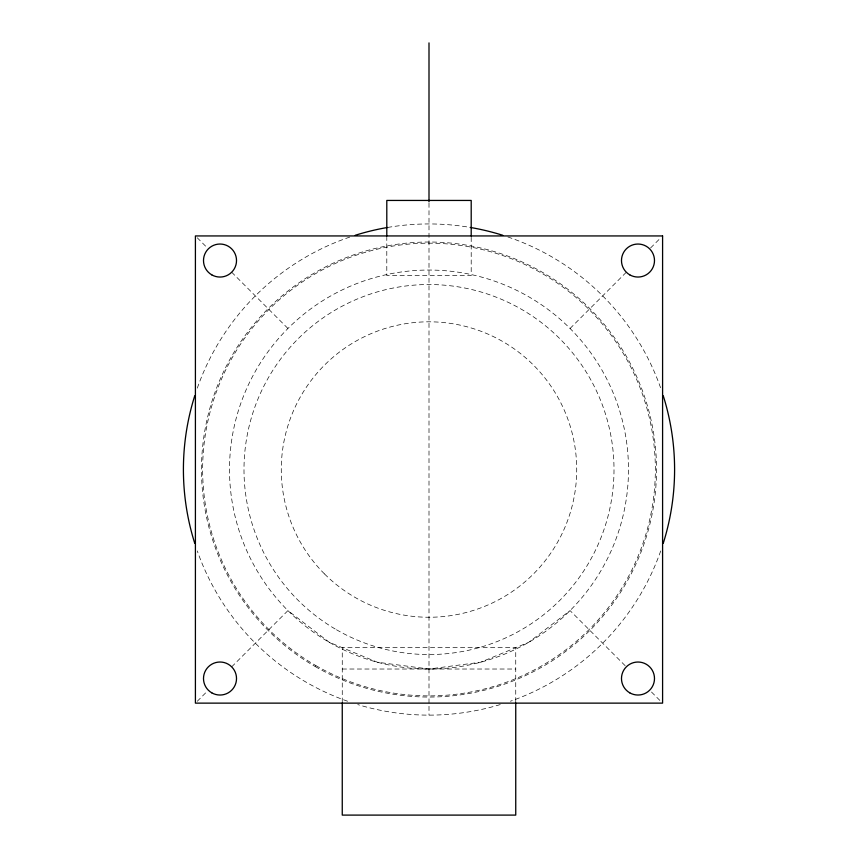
<?xml version="1.0" encoding="UTF-8"?>
<svg xmlns="http://www.w3.org/2000/svg" width="858" height="858" viewBox="0 0 858 858"><rect width="100%" height="100%" fill="white"/><g stroke="black" fill="none" stroke-linecap="round" stroke-linejoin="round"><path stroke-width="0.64" stroke-dasharray="4.29 3.22" d="M197.254 701.286L206.488 692.041M231.681 666.848L287.934 610.596L329.257 642.299L377.37 662.226L429 669.025L480.63 662.226L528.742 642.299L570.066 610.596L626.319 666.848M570.066 328.475L626.319 272.222M650.589 247.951L660.746 237.784M342.256 669.025L515.744 669.025M197.254 237.784L207.411 247.951M231.681 272.222L287.934 328.475M651.512 692.041L660.746 701.286M515.744 701.823L515.744 647.683L342.256 647.683L342.256 701.823M471.203 237.355L471.203 275.6L386.797 275.6L386.797 237.355M429 203.121L429 715.122M660.703 550.954A245.581 245.581 0 0 1 510.413 701.233M500.235 704.568A245.581 245.581 0 0 1 357.765 704.568M347.587 701.233A245.581 245.581 0 0 1 197.297 550.954M197.297 388.127A245.581 245.581 0 0 1 350.128 236.958M387.623 227.456A245.581 245.581 0 0 1 470.377 227.456M507.872 236.958A245.581 245.581 0 0 1 660.703 388.127M315.24 666.569A227.52 227.52 0 0 0 656.52 469.541A227.52 227.52 0 0 0 315.24 272.501A227.52 227.52 0 0 0 315.24 666.569M315.819 665.561A226.351 226.351 0 0 0 655.351 469.541A226.351 226.351 0 0 0 315.819 273.509A226.351 226.351 0 0 0 315.819 665.561M324.549 573.981A147.705 147.705 0 0 0 571.675 507.764A147.705 147.705 0 0 0 390.765 326.855A147.705 147.705 0 0 0 324.549 573.981M336.497 629.761A185.006 185.006 0 0 0 614.006 469.541A185.006 185.006 0 0 0 336.497 309.32A185.006 185.006 0 0 0 336.497 629.761M329.257 642.299A199.485 199.485 0 0 0 628.485 469.541A199.485 199.485 0 0 0 329.257 296.771A199.485 199.485 0 0 0 329.257 642.299"/><path stroke-width="1.29" d="M515.744 702.906L515.744 815.1L342.256 815.1L342.256 702.906M471.203 236.036L471.203 200.44L386.797 200.44L386.797 236.036M429 42.9L429 201.791M663.245 395.752A245.581 245.581 0 0 1 663.245 543.318M194.755 543.318A245.581 245.581 0 0 1 194.755 395.752M355.212 235.296A245.581 245.581 0 0 1 387.623 227.456M470.377 227.456A245.581 245.581 0 0 1 502.788 235.296M662.59 235.939L195.409 235.939L195.409 703.131L662.59 703.131L662.59 235.939M211.754 274.839A16.506 16.506 0 0 0 236.518 260.542A16.506 16.506 0 0 0 211.754 246.246A16.506 16.506 0 0 0 211.754 274.839M211.754 692.824A16.506 16.506 0 0 0 236.518 678.528A16.506 16.506 0 0 0 211.754 664.231A16.506 16.506 0 0 0 211.754 692.824M629.74 692.824A16.506 16.506 0 0 0 654.493 678.528A16.506 16.506 0 0 0 629.74 664.231A16.506 16.506 0 0 0 629.74 692.824M629.74 274.839A16.506 16.506 0 0 0 654.493 260.542A16.506 16.506 0 0 0 629.74 246.246A16.506 16.506 0 0 0 629.74 274.839"/></g></svg>
